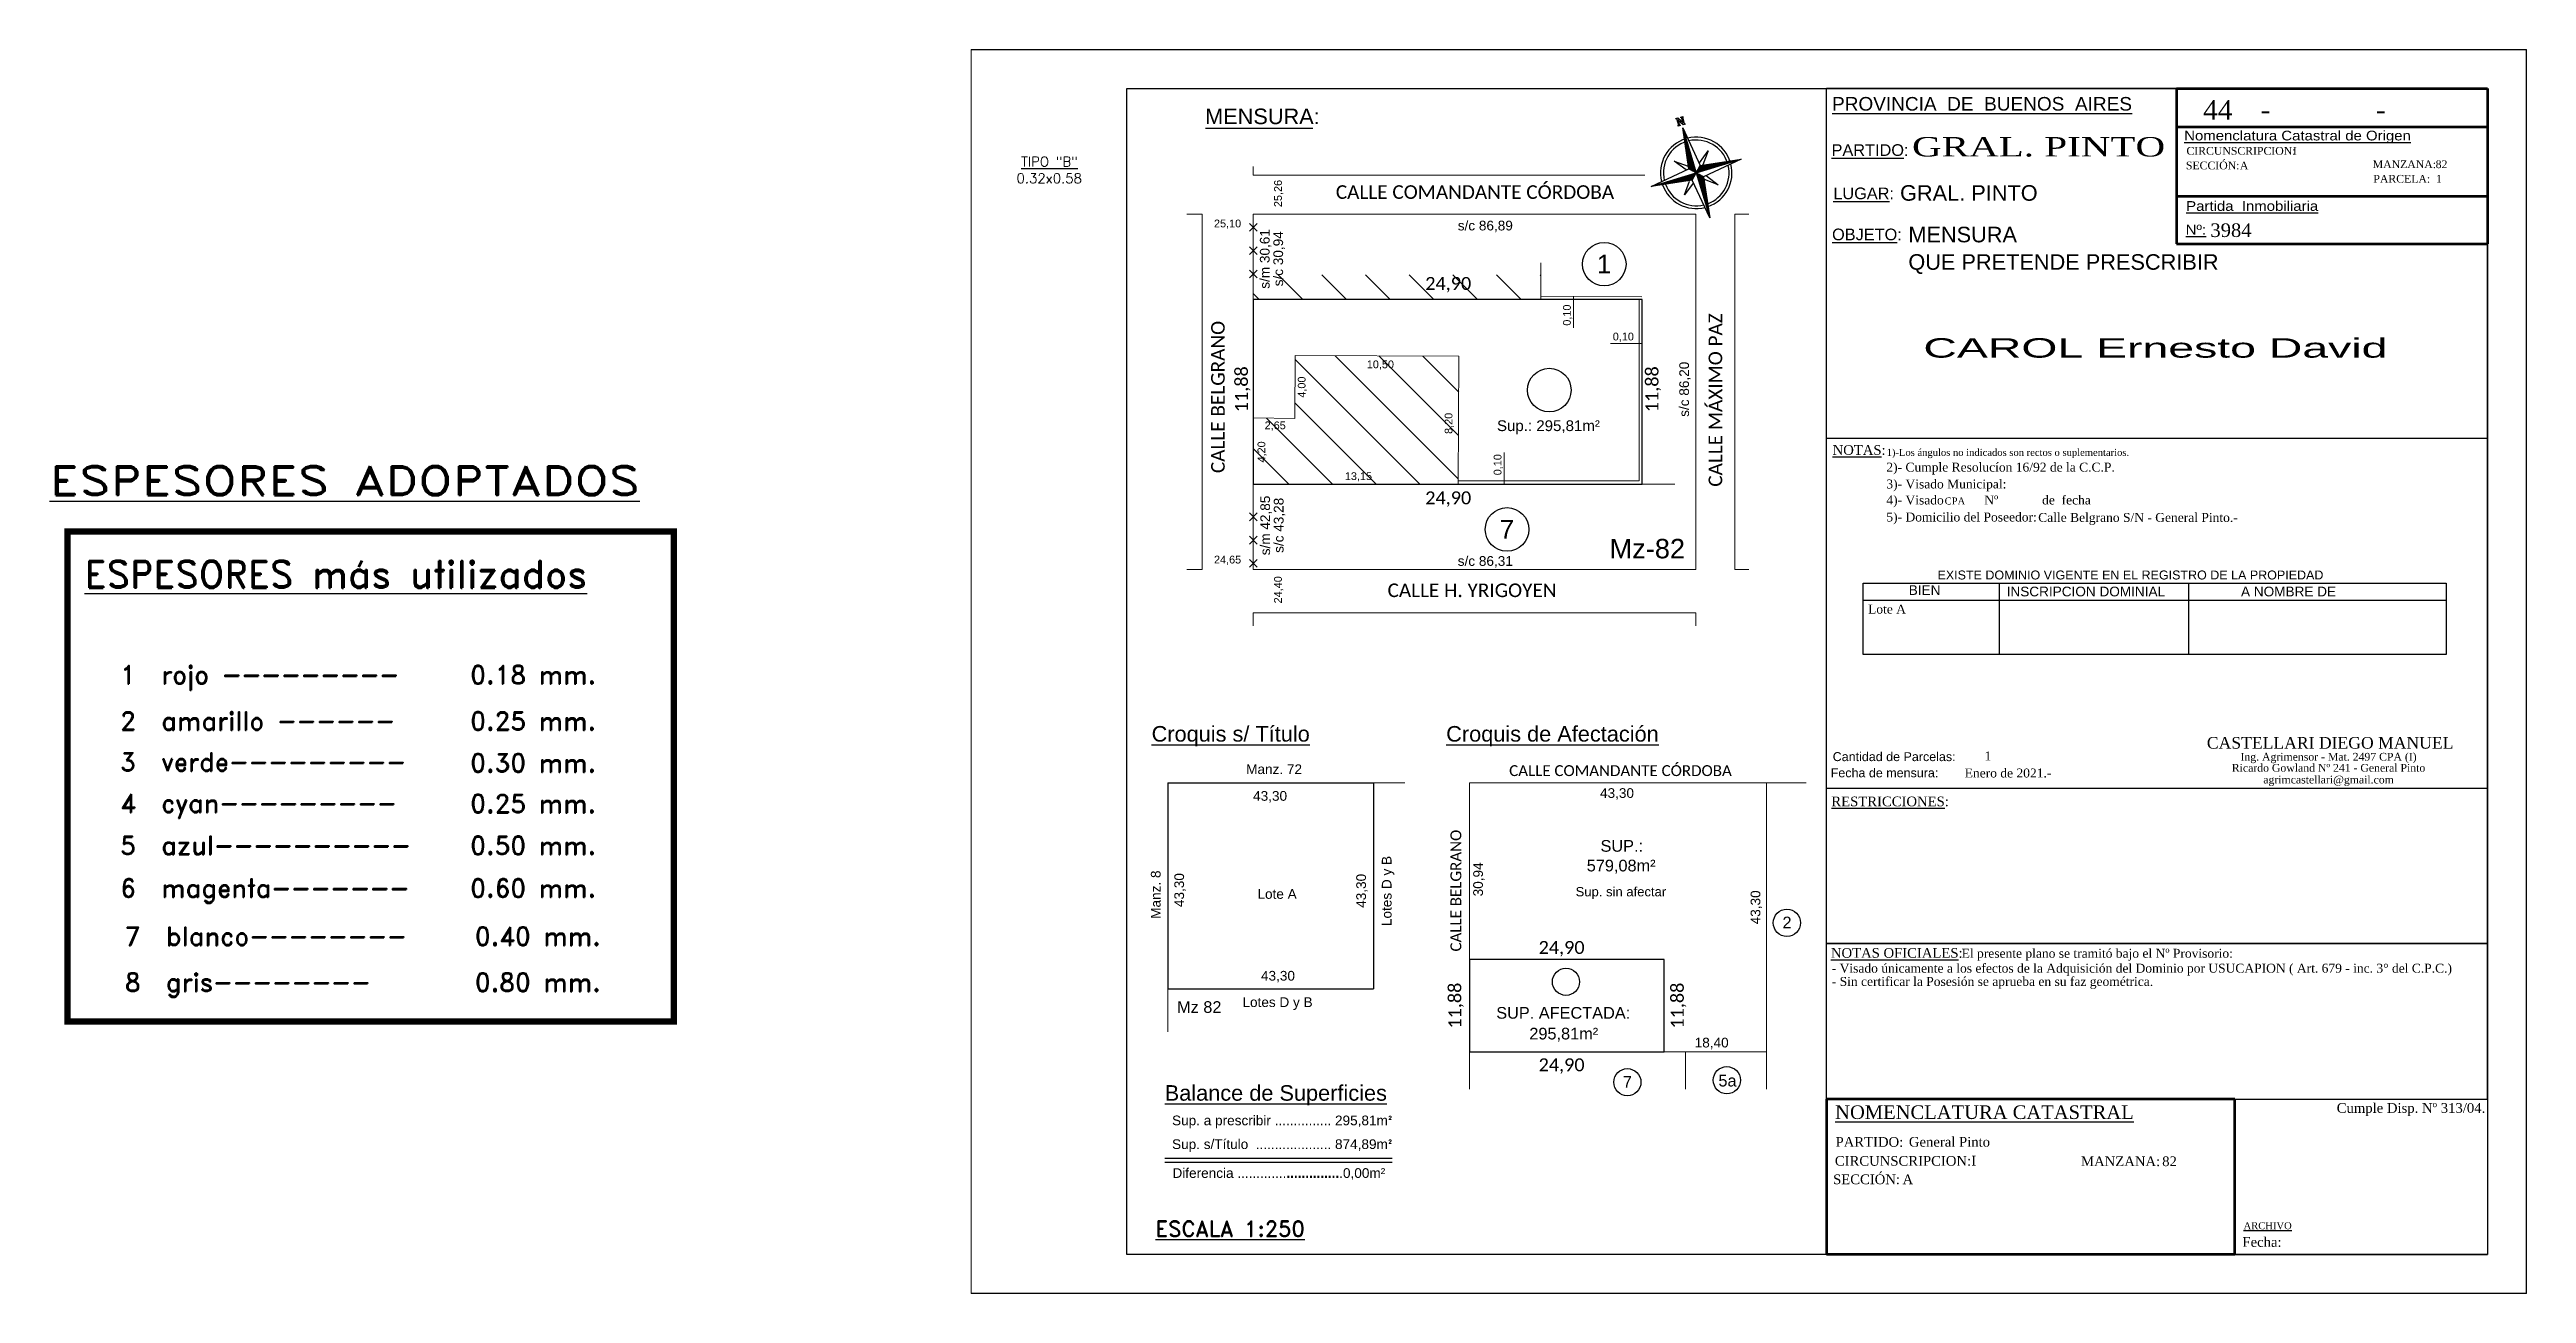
# Model space of a CAD drawing. Header units: metres. Extents: x 346.1 to 409.8, y 319.5 to 351.5.
import ezdxf
from ezdxf.enums import TextEntityAlignment as Align

# ---------------------------------------------------------------- set-up
doc = ezdxf.new("R2010")
doc.units = ezdxf.units.M
doc.layers.get('0').update_dxf_attribs({"linetype": 'CONTINUOUS'})
for name, color, linetype in [('-TEXTO-74', 4, 'CONTINUOUS'), ('3', 3, 'CONTINUOUS'), ('AMEDPARCTRI2', 3, 'CONTINUOUS'), ('CARATULA', 7, 'CONTINUOUS'), ('Cotas', 2, 'CONTINUOUS'), ('LM', 3, 'CONTINUOUS'), ('OTROS', 3, 'CONTINUOUS')]:
    doc.layers.add(name, color=color, linetype=linetype)
for name, color, linetype, lineweight in [('Amarillo', 2, 'CONTINUOUS', 25), ('Gris', 8, 'CONTINUOUS', 80), ('Rojo', 1, 'CONTINUOUS', 18), ('Verde', 3, 'CONTINUOUS', 30)]:
    doc.layers.add(name, color=color, linetype=linetype, lineweight=lineweight)
doc.styles.add('ARIAL', font='arial.ttf')
doc.styles.add('Legend', font='calibri.ttf')
doc.styles.add('ROMAND', font='romand.shx', dxfattribs={"height": 4})
doc.styles.get("Standard").update_dxf_attribs({"font": 'ARIALUNI.TTF'})
doc.styles.add('Time New Roman', font='times.ttf')
doc.styles.add('Times New Roman', font='times.ttf')

# ---------------------------------------------------------------- blocks, each defined once
blk = doc.blocks.new('A$C155B0678')
at = {"layer": 'OTROS', "color": 7, "linetype": 'Continuous', "style": 'ROMAND'}
for s, p in [('7  blanco--------', (-0.00096, 0.01915)), ('0.40 mm.', (0.12763, 0.01915))]:
    blk.add_text(s, height=0.00675, dxfattribs=at).set_placement(p)
at = {"layer": 'OTROS', "color": 8, "linetype": 'Continuous', "style": 'ROMAND'}
for s, p in [('8  gris--------', (-0.00096, 0.00225)), ('0.80 mm.', (0.12763, 0.00225))]:
    blk.add_text(s, height=0.00675, dxfattribs=at).set_placement(p)
blk = doc.blocks.new('MENSUSUCAP-V3-MA')
at = {"layer": 'CARATULA', "color": 8}
for p, q in [((0, 90), (170, 90)), ((0, 0), (0, 90)), ((170, 0), (170, 90)), ((0, 0), (170, 0))]:
    blk.add_line(p, q, dxfattribs=at)
at = {"layer": 'CARATULA', "color": 2}
for s, height, style, p in [('%%UNOTAS%%U:', 2.5, 'Time New Roman', (1.54, 85.74)), ('Cantidad de Parcelas:', 2.3, 'ARIAL', (1.56, 6.95)), ('Fecha de mensura:', 2.3, 'ARIAL', (1.05, 2.79))]:
    blk.add_text(s, height=height, dxfattribs=dict(at, style=style)).set_placement(p)
at = {"layer": 'CARATULA', "color": 3, "style": 'Time New Roman'}
for s, p in [('2)- Cumple Resolucíon 16/92 de la C.C.P.', (15.36, 81.42)), ('3)- Visado Municipal:', (15.36, 77.09)), ('4)- Visado            Nº             de  fecha', (15.36, 72.97)), ('5)- Domicilio del Poseedor:', (15.36, 68.59))]:
    blk.add_text(s, height=2.3, dxfattribs=at).set_placement(p)
at = {"layer": 'CARATULA', "color": 3, "style": 'Time New Roman', "flags": 4}
for tag, p in [('NOTA1', (15.43, 85.47)), ('VISADOMUNICIPALNº', (45.93, 77.06)), ('CPA/CPI', (30.34, 72.97)), ('NºDEVISADO', (43.49, 72.97)), ('DOMICILIOPROPIETARIO', (54.41, 68.48)), ('FECHADEVISADO', (65.99, 72.97)), ('NOTA06', (15.22, 64.71)), ('NOTA07', (15.22, 60.66)), ('NOTA08', (15.22, 56.89)), ('NOTA09', (15.22, 52.93)), ('NOTA10', (15.22, 49.16)), ('NOTA11', (15.22, 45.41)), ('NOTA12', (15.22, 41.6)), ('NOTA13', (15.22, 37.73)), ('NOTA14', (15.22, 34.37)), ('NOTA15', (15.22, 30.83)), ('NOTA16', (15.22, 27.59)), ('NOTA17', (15.22, 24.04)), ('NOTA18', (15.22, 20.6)), ('CANTIDADPARCELAS', (33.66, 7.11)), ('FECHAMENSURA', (29.43, 2.74))]:
    blk.add_attdef(tag, p, '', height=2.3, dxfattribs=at)
at = {"layer": 'CARATULA', "color": 4, "style": 'Time New Roman', "flags": 4}
blk.add_attdef('NOMBREPROFESIONAL', text='', height=3, dxfattribs=at).set_placement((129.51, 10.15), align=Align.CENTER)
at = {"layer": 'CARATULA', "color": 2, "style": 'Time New Roman', "flags": 4}
for tag, p in [('TITULO-MATRICULANº', (129.09, 7.06)), ('DOMICILIOPROFESIONAL', (129.09, 4.22)), ('E-MAIL', (129.09, 1.2))]:
    blk.add_attdef(tag, text='', height=2, dxfattribs=at).set_placement(p, align=Align.CENTER)
blk = doc.blocks.new('MENS-V4-MA')
at = {"layer": 'CARATULA', "color": 8}
for p, q in [((0, 40), (170, 40)), ((0, 40), (170, 40)), ((0, 0), (0, 40)), ((170, 0), (170, 40)), ((0, 0), (170, 0)), ((170, 0), (0, 0))]:
    blk.add_line(p, q, dxfattribs=at)
at = {"layer": 'CARATULA', "color": 2, "style": 'Time New Roman'}
blk.add_text('%%uRESTRICCIONES%%U:', height=2.5, dxfattribs=at).set_placement((1.22, 35.33))
at = {"layer": 'CARATULA', "color": 3, "style": 'Time New Roman', "flags": 4}
for tag, p in [('RESTRICCION01', (1.84, 30.77)), ('RESTRICCION02', (1.84, 27.01)), ('RESTRICCION03', (1.84, 23.14)), ('RESTRICCION04', (1.84, 19.26)), ('RESTRICCION05', (1.84, 15.34)), ('RESTRICCION06', (1.84, 11.47)), ('RESTRICCION07', (1.84, 7.56)), ('RESTRICCION08', (1.84, 3.65))]:
    blk.add_attdef(tag, p, '', height=2.3, dxfattribs=at)
blk = doc.blocks.new('MENS-V6-MA')
at = {"layer": 'CARATULA', "color": 8, "lineweight": 80}
for p, q in [((105, 40), (0, 40)), ((0, 40), (0, 0)), ((105, 0), (105, 40)), ((105, 0), (0, 0))]:
    blk.add_line(p, q, dxfattribs=at)
at = {"layer": 'CARATULA', "color": 3, "style": 'Time New Roman'}
blk.add_text('%%UNOMENCLATURA CATASTRAL', height=3.5, dxfattribs=at).set_placement((2.19, 34.89))
at = {"layer": 'CARATULA', "color": 2, "linetype": 'Continuous', "lineweight": 25, "style": 'Times New Roman'}
for s, p in [('PARTIDO:', (2.29, 27.74)), ('CIRCUNSCRIPCION:', (2.12, 22.86))]:
    blk.add_text(s, height=2.5, dxfattribs=at).set_placement(p)
at = {"layer": 'CARATULA', "color": 3, "linetype": 'Continuous', "lineweight": 25, "style": 'Times New Roman'}
for tag, p in [('EXALTACION_DE_LA_CRUZ_XXXXXXX', (21.16, 27.76)), ('XXXXX', (86.53, 27.9)), ('XXX', (19.53, 18.12)), ('XXXX', (37.22, 22.92)), ('XXXXXX', (86.28, 17.66)), ('XXXXXX', (86.31, 22.76)), ('XXXXX', (20.19, 13.15)), ('XXXXXX', (17.83, 8.07))]:
    blk.add_attdef(tag, p, '', height=2.5, dxfattribs=at)
at = {"layer": 'CARATULA', "color": 2, "linetype": 'Continuous', "lineweight": 25, "style": 'Times New Roman'}
for tag, p in [('FRACCIÓN:', (65.91, 27.9)), ('PARCELA:', (65.67, 17.66)), ('CHACRA:', (1.82, 13.15))]:
    blk.add_attdef(tag, p, '', height=2.5, dxfattribs=at)
for tag, p in [('SECCIÓN:', (18.87, 18.12)), ('MANZANA:', (85.78, 22.76)), ('QUINTA:', (17.37, 8.07))]:
    blk.add_attdef(tag, text='', height=2.5, dxfattribs=at).set_placement(p, align=Align.RIGHT)
at = {"layer": 'CARATULA', "color": 3, "style": 'Time New Roman', "flags": 4}
blk.add_attdef('LOCALIDADFECHA', (3.81, 2.82), '', height=2.2, dxfattribs=at)
blk = doc.blocks.new('MENSUSUCAP-V5-MA')
at = {"color": 8}
for p, q in [((0, 0), (170, 0)), ((0, -40), (0, 0)), ((170, -40), (170, 0)), ((0, 0), (170, 0)), ((0, -40), (170, -40))]:
    blk.add_line(p, q, dxfattribs=at)
at = {"layer": 'CARATULA', "color": 2, "style": 'Time New Roman'}
blk.add_text('%%UNOTAS OFICIALES%%U:', height=2.5, dxfattribs=at).set_placement((1.1, -3.64))
at = {"layer": 'CARATULA', "color": 3, "style": 'Time New Roman'}
for s, p in [('- Visado únicamente a los efectos de la Adquisición del Dominio por USUCAPION ( Art. 679 - inc. 3%%d del C.P.C.)', (1.32, -7.47)), ('El presente plano se tramitó bajo el Nº Provisorio:', (34.73, -3.64)), ('- Sin certificar la Posesión se aprueba en su faz geométrica.', (1.32, -10.88))]:
    blk.add_text(s, height=2.3, dxfattribs=at).set_placement(p)
at = {"layer": 'CARATULA', "color": 3, "style": 'Time New Roman', "flags": 4}
for tag, p in [('NROPROVISORIO', (103.39, -3.62)), ('NOTAOFICIAL01', (1.43, -14.68)), ('NOTAOFICIAL02', (1.64, -18.43)), ('NOTAOFICIAL03', (1.64, -21.91)), ('NOTAOFICIAL04', (1.64, -25.43)), ('NOTAOFICIAL05', (1.63, -29.16)), ('NOTAOFICIAL06', (1.64, -33.02)), ('NOTAOFICIAL07', (1.64, -36.85))]:
    blk.add_attdef(tag, p, '', height=2.3, dxfattribs=at)
blk = doc.blocks.new('MENS-V7-MA')
at = {"layer": 'CARATULA', "color": 8}
for p, q in [((0, 40), (65, 40)), ((0, 40), (0, 0)), ((65, 40), (65, 0)), ((0, 0), (65, 0))]:
    blk.add_line(p, q, dxfattribs=at)
at = {"layer": 'CARATULA', "color": 3, "style": 'Time New Roman'}
blk.add_text('%%uARCHIVO', height=1.8, dxfattribs=at).set_placement((2.24, 6.53))
at = {"layer": 'CARATULA', "color": 2, "style": 'Time New Roman'}
blk.add_text('Fecha:', height=2.5, dxfattribs=at).set_placement((1.95, 2))
at = {"layer": 'CARATULA', "color": 3, "insert": (26.2, 38.97), "char_height": 2.5, "width": 38.7986, "attachment_point": 1}
blk.add_mtext('\\fRomantic|b0|i0|c2|p2;\\C2;Cumple Disp. Nº 313/04.', dxfattribs=at)
at = {"layer": 'CARATULA', "color": 3, "style": 'Time New Roman', "flags": 4}
blk.add_attdef('FILEFECHA', (11.72, 1.86), '', height=2.5, dxfattribs=at)
blk = doc.blocks.new('MENSUSUCAP-V1-MA')
at = {"layer": 'CARATULA', "color": 8}
for p, q in [((0, 90), (90, 90)), ((0, 0), (0, 90)), ((90, 50), (90, 90)), ((90, 50), (170, 50)), ((170, 0), (170, 50)), ((0, 0), (170, 0))]:
    blk.add_line(p, q, dxfattribs=at)
at = {"layer": 'CARATULA', "color": 2, "style": 'ARIAL'}
for s, height, p in [('%%uPROVINCIA  DE  BUENOS  AIRES', 3.5, (1.39, 84.29)), ('%%uPARTIDO%%U:', 3, (1.27, 72.64)), ('%%uLUGAR%%U:', 3, (1.72, 61.5)), ('%%uOBJETO%%U:', 3, (1.4, 50.94))]:
    blk.add_text(s, height=height, dxfattribs=at).set_placement(p)
at = {"layer": 'CARATULA', "color": 3, "style": 'ARIAL'}
for s, p in [('MENSURA', (21.02, 50.41)), ('QUE PRETENDE PRESCRIBIR', (21.02, 43.35))]:
    blk.add_text(s, height=4, dxfattribs=at).set_placement(p)
at = {"layer": 'CARATULA', "color": 3, "style": 'Time New Roman', "width": 10.046241, "flags": 4}
blk.add_attdef('PARTIDO', text='', height=5, dxfattribs=at).set_placement((21.95, 72.49), (87.07, 72.49), align=Align.FIT)
at = {"layer": 'CARATULA', "color": 3, "style": 'ARIAL', "flags": 4}
blk.add_attdef('LUGAR', (18.87, 61.1), '', height=4, dxfattribs=at)
at = {"layer": 'CARATULA', "color": 6, "style": 'ARIAL', "flags": 4}
for tag, width, p, p2 in [('POSEEDOR-RENGLÓN1', 21.174205, (5, 30.76), (162.36, 30.76)), ('POSEEDOR-RENGLÓN2', 21.246116, (5, 20.74), (164.12, 20.74)), ('POSEEDOR-RENGLÓN3', 21.422134, (5, 8.44), (164.57, 8.44))]:
    blk.add_attdef(tag, text='', height=5, dxfattribs=dict(at, width=width)).set_placement(p, p2, align=Align.FIT)
blk = doc.blocks.new('CUADRO')
at = {"layer": 'CARATULA', "color": 8}
for p, q in [((0, 18.34), (150, 18.34)), ((0, 0), (0, 18.34)), ((0, 14), (150, 14)), ((35, 18.34), (35, 0)), ((83.69, 18.34), (83.69, 0)), ((150, 18.34), (150, 0)), ((150, 0), (0, 0))]:
    blk.add_line(p, q, dxfattribs=at)
at = {"layer": 'CARATULA', "color": 2, "style": 'ARIAL'}
for s, height, p in [('EXISTE DOMINIO VIGENTE EN EL REGISTRO DE LA PROPIEDAD', 2.3, (19.16, 19.33)), ('BIEN', 2.5, (11.76, 15.35)), ('INSCRIPCION DOMINIAL', 2.5, (36.95, 14.98)), ('A NOMBRE DE', 2.5, (97.22, 14.98))]:
    blk.add_text(s, height=height, dxfattribs=at).set_placement(p)
at = {"layer": 'CARATULA', "color": 3, "style": 'Time New Roman', "flags": 4}
for tag, p in [('BIENRENGLON01', (1.3, 10.55)), ('INSCRIPCIONDOMINIAL01', (37.14, 10.94)), ('ANOMBREDE01', (84.29, 10.98)), ('BIENRENGLON02', (1.38, 7.44)), ('BIENRENGLON03', (1.38, 4.37)), ('INSCRIPCIONDOMINIAL02', (37.14, 7.64)), ('INSCRIPCIONDOMINIAL03', (37.14, 4.45)), ('ANOMBREDE02', (84.29, 7.59)), ('ANOMBREDE03', (84.29, 4.28)), ('BIENRENGLON04', (1.38, 1.31)), ('INSCRIPCIONDOMINIAL04', (37.14, 1.26)), ('ANOMBREDE04', (84.29, 1.18))]:
    blk.add_attdef(tag, p, '', height=2.3, dxfattribs=at)
blk = doc.blocks.new('MENS-V2-MA')
at = {"layer": 'CARATULA', "color": 8, "lineweight": 80}
for p, q in [((0, 40), (80, 40)), ((0, 40), (0, 0)), ((80, 40), (80, 0)), ((80, 30), (0, 30)), ((0, 12.26), (80, 12.26)), ((0, 0), (80, 0))]:
    blk.add_line(p, q, dxfattribs=at)
at = {"layer": 'CARATULA', "color": 3, "style": 'Time New Roman'}
for p in [(21.63, 32.04), (51.25, 32.04)]:
    blk.add_text('-', height=5, dxfattribs=at).set_placement(p)
at = {"layer": 'CARATULA', "color": 2, "style": 'ARIAL', "width": 1.1}
for s, p in [('%%uNomenclatura Catastral de Origen', (1.97, 26.62)), ('%%uPartida  Inmobiliaria', (2.48, 8.5)), ('%%UNº:', (2.35, 2.41))]:
    blk.add_text(s, height=2.5, dxfattribs=at).set_placement(p)
at = {"layer": 'CARATULA', "color": 2, "lineweight": 25, "style": 'Times New Roman'}
blk.add_text('CIRCUNSCRIPCION:', height=2, dxfattribs=at).set_placement((2.55, 22.94))
at = {"layer": 'CARATULA', "color": 3, "style": 'Time New Roman'}
for tag, p in [('XXX', (10.62, 31.97)), ('XXXX', (37.84, 31.97)), ('XXXX', (66.48, 31.97))]:
    blk.add_attdef(tag, text='', height=5, dxfattribs=at).set_placement(p, align=Align.CENTER)
at = {"layer": 'CARATULA', "color": 2, "linetype": 'Continuous', "lineweight": 25, "style": 'Times New Roman'}
for tag, p in [('FRACCIÓN:', (50.63, 23.08)), ('SECCIÓN:', (2.41, 19.18)), ('MANZANA:', (50.45, 19.49)), ('CHACRA:', (2.41, 15.57)), ('PARCELA:', (50.63, 15.75))]:
    blk.add_attdef(tag, p, '', height=2, dxfattribs=at)
at = {"layer": 'CARATULA', "color": 3, "linetype": 'Continuous', "lineweight": 25, "style": 'Times New Roman'}
for tag, p, height in [('XXXXX', (16.28, 19.18), 2), ('XXXX', (29.92, 22.95), 2), ('XXXXX', (66.65, 19.49), 2), ('XXXXX', (66.74, 23.08), 2), ('XXXXX', (16.15, 15.57), 2), ('XXXXXX', (66.72, 15.75), 2), ('1234567890123456789012345', (8.71, 1.78), 3.5)]:
    blk.add_attdef(tag, p, '', height=height, dxfattribs=at)
blk = doc.blocks.new('*X22')
at = {"color": 0, "linetype": 'ByBlock'}
for p, q in [((-217.53, 160.5), (-217.53, 160.5)), ((-217.52, 160.498), (-217.52, 160.5)), ((-217.51, 160.497), (-217.51, 160.5)), ((-217.5, 160.496), (-217.5, 160.5)), ((-217.49, 160.494), (-217.49, 160.5)), ((-217.48, 160.493), (-217.48, 160.5)), ((-217.47, 160.491), (-217.47, 160.5)), ((-217.46, 160.49), (-217.46, 160.5)), ((-217.45, 160.488), (-217.45, 160.5)), ((-217.44, 160.487), (-217.44, 160.5)), ((-217.43, 160.486), (-217.43, 160.5)), ((-217.42, 160.484), (-217.42, 160.5)), ((-217.41, 160.483), (-217.41, 160.5)), ((-217.4, 160.481), (-217.4, 160.5)), ((-217.39, 160.48), (-217.39, 160.5)), ((-217.38, 160.478), (-217.38, 160.5)), ((-217.37, 160.477), (-217.37, 160.5)), ((-217.36, 160.476), (-217.36, 160.5)), ((-217.35, 160.474), (-217.35, 160.5)), ((-217.34, 160.473), (-217.34, 160.5)), ((-217.33, 160.471), (-217.33, 160.5)), ((-217.32, 160.47), (-217.32, 160.5)), ((-217.31, 160.468), (-217.31, 160.5)), ((-217.3, 160.467), (-217.3, 160.5)), ((-217.29, 160.466), (-217.29, 160.5)), ((-217.28, 160.464), (-217.28, 160.5)), ((-217.27, 160.463), (-217.27, 160.5)), ((-217.26, 160.461), (-217.26, 160.5)), ((-217.25, 160.46), (-217.25, 160.5)), ((-217.24, 160.458), (-217.24, 160.5)), ((-217.23, 160.457), (-217.23, 160.5)), ((-217.22, 160.456), (-217.22, 160.5)), ((-217.21, 160.454), (-217.21, 160.5)), ((-217.2, 160.453), (-217.2, 160.5)), ((-217.19, 160.451), (-217.19, 160.5)), ((-217.18, 160.45), (-217.18, 160.5)), ((-217.17, 160.448), (-217.17, 160.5)), ((-217.16, 160.447), (-217.16, 160.5)), ((-217.15, 160.446), (-217.15, 160.5)), ((-217.14, 160.444), (-217.14, 160.5)), ((-217.13, 160.443), (-217.13, 160.5)), ((-217.12, 160.441), (-217.12, 160.5)), ((-217.11, 160.44), (-217.11, 160.5)), ((-217.1, 160.438), (-217.1, 160.5)), ((-217.09, 160.441), (-217.09, 160.5)), ((-217.08, 160.451), (-217.08, 160.5)), ((-217.07, 160.461), (-217.07, 160.5)), ((-217.06, 160.471), (-217.06, 160.5)), ((-217.05, 160.481), (-217.05, 160.5)), ((-217.04, 160.491), (-217.04, 160.5))]:
    blk.add_line(p, q, dxfattribs=at)
blk = doc.blocks.new('N')
at = {"layer": 'AMEDPARCTRI2'}
for p, q in [((217.7, 65.79), (219.42, 69.89)), ((219.42, 69.89), (218.15, 65.02)), ((219.42, 69.89), (218.92, 65.47)), ((217.4, 65.87), (216.8, 67.32)), ((216.8, 67.32), (217.78, 66.09)), ((219, 65.77), (220.46, 66.37)), ((220.46, 66.37), (219.22, 65.39)), ((213.28, 66.29), (217.7, 65.79)), ((217.38, 64.57), (213.28, 66.29)), ((213.28, 66.29), (218.15, 65.02)), ((215.85, 63.67), (217.08, 64.65)), ((217.3, 64.26), (215.85, 63.67)), ((218.15, 65.02), (216.88, 60.15)), ((216.88, 60.15), (217.38, 64.57)), ((218.6, 64.25), (216.88, 60.15)), ((217.38, 64.57), (218.15, 65.02)), ((218.15, 65.02), (217.7, 65.79)), ((218.15, 65.02), (218.92, 65.47)), ((218.15, 65.02), (223.02, 63.75)), ((218.6, 64.25), (218.15, 65.02)), ((219.5, 62.71), (218.52, 63.95)), ((223.02, 63.75), (218.6, 64.25)), ((218.91, 64.17), (219.5, 62.71)), ((218.92, 65.47), (223.02, 63.75))]:
    blk.add_line(p, q, dxfattribs=at)
blk.add_lwpolyline([(219.28, 70.33), (219.35, 70.31), (219.33, 70.24), (219.1, 70.3), (219.12, 70.37), (219.2, 70.35), (219.38, 71.04), (219.3, 71.06), (219.32, 71.14), (219.55, 71.08), (219.77, 70.37), (219.91, 70.9), (219.83, 70.92), (219.85, 71), (220.08, 70.94), (220.06, 70.86), (219.99, 70.88), (219.81, 70.2), (219.88, 70.18), (219.86, 70.1), (219.64, 70.16), (219.41, 70.87), (219.28, 70.33)], dxfattribs=at)
for radius, start, end in [(3.83, 75.3614, 162.7723), (3.52, 75.3614, 161.815), (3.52, 345.3614, 71.815), (3.83, 345.3614, 72.7723), (3.83, 167.9505, 252.7723), (3.52, 168.9078, 251.815), (3.83, 257.9505, 342.7723), (3.52, 258.9078, 341.815)]:
    blk.add_arc((218.15, 65.02), radius, start, end, dxfattribs=at)
at = {"layer": 'AMEDPARCTRI2', "linetype": 'ByBlock'}
for p, xscale, yscale, zscale, rotation in [((-1897.89, -1641.04), 10.06975547832111, 10.06975547832111, 10.06975547832111, 255.3613763284283), ((1924.21, -2051.03), 10.06975547831874, 10.06975547831874, 10.06975547831874, 345.3613763284587), ((2334.2, 1771.08), 10.06975547832111, 10.06975547832111, 10.06975547832111, 75.36137632842826), ((-1487.91, 2181.06), 10.06975547831875, 10.06975547831875, 10.06975547831875, 165.3613763284587)]:
    blk.add_blockref('*X22', p, dxfattribs=dict(at, xscale=xscale, yscale=yscale, zscale=zscale, rotation=rotation))

msp = doc.modelspace()

# ---------------------------------------------------------------- hatches: boundary and pattern name
at = {"layer": 'Rojo'}
h = msp.add_hatch(dxfattribs=at)
h.set_pattern_fill('LINE', color=256, scale=0.25, angle=-45, style=0)
h.set_pattern_definition([(315, (0, 1.6186), (0.561266, 0.561266), [])])
h.paths.add_polyline_path([(384.453, 345.714), (377.053, 345.714), (377.053, 345.079), (384.453, 345.079)])
h.paths.add_polyline_path([(377.599, 345.28), (377.599, 346.966), (377.144, 346.966), (377.144, 345.28)], flags=9)
h.paths.add_polyline_path([(377.946, 345.342), (377.946, 346.911), (377.49, 346.911), (377.49, 345.342)], flags=9)
h = msp.add_hatch(dxfattribs=at)
h.set_pattern_fill('LINE', color=256, scale=0.25, angle=-45, style=0)
h.set_pattern_definition([(315, (43.5407, 724.1502), (0.561266, 0.561266), [])])
h.paths.add_polyline_path([(382.322, 340.329), (382.344, 343.618), (378.132, 343.638), (378.121, 342.018), (377.053, 342.035), (377.053, 340.329)])
h.paths.add_polyline_path([(377.296, 341.632), (377.94, 341.632), (377.94, 342.044), (377.296, 342.044)], flags=24)
h.paths.add_polyline_path([(379.349, 340.327), (380.149, 340.327), (380.149, 340.739), (379.349, 340.739)], flags=9)
h.paths.add_polyline_path([(377.471, 340.841), (377.471, 341.485), (377.059, 341.485), (377.059, 340.841)], flags=24)
h.paths.add_polyline_path([(378.507, 342.508), (378.507, 343.152), (378.095, 343.152), (378.095, 342.508)], flags=24)
h.paths.add_polyline_path([(379.915, 343.202), (380.714, 343.202), (380.714, 343.614), (379.915, 343.614)], flags=24)
h.paths.add_polyline_path([(382.285, 341.572), (382.285, 342.216), (381.872, 342.216), (381.872, 341.572)], flags=24)

# ---------------------------------------------------------------- linework, layer by layer
at = {"layer": '3'}
msp.add_line((375.825, 349.483), (378.584, 349.483), dxfattribs=at)
at = {"layer": 'Amarillo'}
for p, q in [((374.782, 322.988), (380.629, 322.988)), ((374.782, 322.89), (380.628, 322.89))]:
    msp.add_line(p, q, dxfattribs=at)
for centre, radius in [((386.081, 345.988), 0.56), ((384.668, 342.749), 0.56), ((383.581, 339.164), 0.56), ((390.78, 329.043), 0.35), ((385.097, 327.528), 0.35), ((386.675, 324.944), 0.35), ((389.236, 324.995), 0.35)]:
    msp.add_circle(centre, radius, dxfattribs=at)
at = {"layer": 'AMEDPARCTRI2'}
for p, q in [((374.856, 332.644), (380.15, 332.644)), ((374.856, 332.644), (374.856, 327.35)), ((380.15, 332.644), (380.15, 327.35)), ((374.856, 327.35), (380.15, 327.35))]:
    msp.add_line(p, q, dxfattribs=at)
at = {"layer": 'CARATULA', "color": 1, "linetype": 'Continuous'}
for p, q in [((369.801, 351.509), (409.801, 351.509)), ((369.801, 351.509), (409.801, 351.509)), ((409.801, 319.509), (409.801, 351.509)), ((409.801, 319.509), (369.801, 319.509))]:
    msp.add_line(p, q, dxfattribs=at)
at = {"layer": 'CARATULA', "color": 8}
for p, q in [((408.801, 350.509), (391.801, 350.509)), ((391.801, 350.509), (400.801, 350.509)), ((408.801, 332.509), (408.801, 341.509)), ((391.801, 320.509), (408.801, 320.509))]:
    msp.add_line(p, q, dxfattribs=at)
at = {"layer": 'LM', "color": 1, "lineweight": 0}
for p, q in [((376.953, 346.837), (377.153, 347.037)), ((376.953, 347.037), (377.153, 346.837)), ((376.953, 346.237), (377.153, 346.437)), ((376.953, 346.437), (377.153, 346.237)), ((376.953, 345.637), (377.153, 345.837)), ((376.953, 345.837), (377.153, 345.637)), ((376.953, 339.389), (377.153, 339.589)), ((376.953, 339.589), (377.153, 339.389)), ((376.953, 338.789), (377.153, 338.989)), ((376.953, 338.989), (377.153, 338.789)), ((376.953, 338.189), (377.153, 338.389)), ((376.953, 338.389), (377.153, 338.189))]:
    msp.add_line(p, q, dxfattribs=at)
at = {"layer": 'OTROS', "color": 8, "linetype": 'Continuous'}
for p, q in [((373.801, 320.509), (373.801, 350.509)), ((373.801, 350.509), (408.801, 350.509)), ((408.801, 350.509), (408.801, 320.509)), ((408.801, 320.509), (373.801, 320.509))]:
    msp.add_line(p, q, dxfattribs=at)
at = {"layer": 'OTROS', "color": 2, "linetype": 'Continuous', "const_width": 0.158}
msp.add_lwpolyline([(346.554, 339.112), (362.15, 339.112), (362.15, 326.506), (346.554, 326.506)], close=True, dxfattribs=at)
at = {"layer": 'Rojo'}
for p, q in [((369.801, 351.509), (369.801, 319.509)), ((377.053, 348.498), (377.053, 348.276)), ((377.053, 348.276), (387.122, 348.276)), ((375.346, 347.276), (375.736, 347.276)), ((375.736, 347.276), (375.736, 338.131)), ((377.053, 347.276), (388.44, 347.276)), ((377.053, 347.276), (377.053, 345.079)), ((388.44, 347.276), (388.44, 338.131)), ((389.44, 347.276), (389.803, 347.276)), ((389.44, 347.276), (389.44, 338.131)), ((384.453, 345.079), (384.453, 346.019)), ((385.293, 345.158), (385.293, 344.348)), ((386.976, 340.411), (386.976, 345.079)), ((387.053, 343.947), (386.243, 343.947)), ((383.509, 341.139), (383.509, 340.329)), ((377.053, 340.329), (377.053, 338.131)), ((382.322, 340.411), (386.976, 340.411)), ((387.053, 340.329), (387.897, 340.329)), ((375.346, 338.131), (375.736, 338.131)), ((377.053, 338.131), (388.44, 338.131)), ((389.44, 338.131), (389.803, 338.131)), ((377.053, 337.022), (377.053, 336.686)), ((377.053, 337.022), (388.44, 337.022)), ((388.44, 337.022), (388.44, 336.686)), ((380.15, 332.644), (380.954, 332.644)), ((382.618, 328.103), (382.618, 332.644)), ((391.278, 332.644), (382.618, 332.644)), ((390.25, 325.728), (390.25, 332.644)), ((374.856, 326.241), (374.856, 327.35)), ((382.618, 325.728), (382.618, 324.767)), ((390.25, 325.728), (387.618, 325.728)), ((388.174, 325.728), (388.174, 324.767)), ((390.25, 325.728), (390.25, 324.767))]:
    msp.add_line(p, q, dxfattribs=at)
at = {"layer": 'Rojo', "lineweight": 0}
for p, q in [((384.453, 345.162), (387.048, 345.15)), ((378.132, 343.638), (378.121, 342.018)), ((378.132, 343.638), (382.344, 343.618)), ((382.344, 343.618), (382.322, 340.329)), ((377.053, 342.035), (378.121, 342.018))]:
    msp.add_line(p, q, dxfattribs=at)
at = {"layer": 'Verde'}
for p, q in [((377.053, 345.079), (377.053, 340.329)), ((387.053, 345.079), (377.053, 345.079)), ((387.053, 340.329), (387.053, 345.079)), ((377.053, 340.329), (387.053, 340.329)), ((382.618, 328.103), (382.618, 325.728)), ((387.618, 328.103), (382.618, 328.103)), ((387.618, 325.728), (387.618, 328.103)), ((382.618, 325.728), (387.618, 325.728))]:
    msp.add_line(p, q, dxfattribs=at)

# ---------------------------------------------------------------- block references
at = {"layer": '-TEXTO-74', "xscale": 0.2399999999999667, "yscale": 0.2399999999999667, "zscale": 0.2399999999999667, "rotation": 31.44038516785221}
msp.add_blockref('N', (351.918, 307.713), dxfattribs=at)
ref = msp.add_blockref('MENSUSUCAP-V1-MA', (391.801, 341.509), dxfattribs=dict(xscale=0.09999999999999964, yscale=0.09999999999999964, zscale=0.09999999999999964))
ref.add_attrib('PARTIDO', 'GRAL. PINTO', dxfattribs={"layer": 'CARATULA', "color": 3, "height": 0.5, "style": 'Time New Roman', "width": 1.430291, "flags": 4}).set_placement((393.997, 348.758), (400.508, 348.758), align=Align.FIT)
ref.add_attrib('LUGAR', 'GRAL. PINTO', (393.689, 347.62), dxfattribs={"layer": 'CARATULA', "color": 3, "height": 0.4, "style": 'ARIAL', "flags": 4})
ref.add_attrib('POSEEDOR-RENGLÓN2', '      CAROL Ernesto David      ', dxfattribs={"layer": 'CARATULA', "color": 6, "height": 0.5, "style": 'ARIAL', "width": 1.708027, "flags": 4}).set_placement((392.301, 343.583), (408.214, 343.583), align=Align.FIT)
ref = msp.add_blockref('MENS-V2-MA', (400.801, 346.509), dxfattribs=dict(xscale=0.09999999999999964, yscale=0.09999999999999964, zscale=0.09999999999999964))
ref.add_attrib('SECCIÓN:', 'SECCIÓN:', (401.042, 348.427), dxfattribs={"layer": 'CARATULA', "color": 2, "linetype": 'Continuous', "lineweight": 25, "height": 0.2, "style": 'Times New Roman'})
ref.add_attrib('MANZANA:', 'MANZANA:', (405.847, 348.458), dxfattribs={"layer": 'CARATULA', "color": 2, "linetype": 'Continuous', "lineweight": 25, "height": 0.2, "style": 'Times New Roman'})
ref.add_attrib('PARCELA:', 'PARCELA:', (405.864, 348.084), dxfattribs={"layer": 'CARATULA', "color": 2, "linetype": 'Continuous', "lineweight": 25, "height": 0.2, "style": 'Times New Roman'})
ref.add_attrib('XXX', '44', dxfattribs={"layer": 'CARATULA', "color": 3, "height": 0.5, "style": 'Time New Roman'}).set_placement((401.863, 349.706), align=Align.CENTER)
ref.add_attrib('XXXX', 'I', (403.793, 348.804), dxfattribs={"layer": 'CARATULA', "color": 3, "linetype": 'Continuous', "lineweight": 25, "height": 0.2, "style": 'Times New Roman'})
ref.add_attrib('XXXXX', 'A', (402.429, 348.427), dxfattribs={"layer": 'CARATULA', "color": 3, "linetype": 'Continuous', "lineweight": 25, "height": 0.2, "style": 'Times New Roman'})
ref.add_attrib('XXXXX', '82', (407.466, 348.458), dxfattribs={"layer": 'CARATULA', "color": 3, "linetype": 'Continuous', "lineweight": 25, "height": 0.2, "style": 'Times New Roman'})
ref.add_attrib('XXXXXX', '1', (407.473, 348.084), dxfattribs={"layer": 'CARATULA', "color": 3, "linetype": 'Continuous', "lineweight": 25, "height": 0.2, "style": 'Times New Roman'})
ref.add_attrib('1234567890123456789012345', '3984', (401.672, 346.687), dxfattribs={"layer": 'CARATULA', "color": 3, "linetype": 'Continuous', "lineweight": 25, "height": 0.35, "style": 'Times New Roman'})
ref = msp.add_blockref('MENSUSUCAP-V3-MA', (391.801, 332.509), dxfattribs=dict(xscale=0.09999999999999964, yscale=0.09999999999999964, zscale=0.09999999999999964))
ref.add_attrib('NOTA1', '1)-Los ángulos no indicados son rectos o suplementarios.', (393.344, 341.056), dxfattribs={"layer": 'CARATULA', "color": 3, "height": 0.18, "style": 'Time New Roman', "flags": 4})
ref.add_attrib('CPA/CPI', 'CPA', (394.836, 339.806), dxfattribs={"layer": 'CARATULA', "color": 3, "height": 0.18, "style": 'Time New Roman', "flags": 4})
ref.add_attrib('DOMICILIOPROPIETARIO', 'Calle Belgrano S/N - General Pinto.-', (397.243, 339.357), dxfattribs={"layer": 'CARATULA', "color": 3, "height": 0.23, "style": 'Time New Roman', "flags": 4})
ref.add_attrib('CANTIDADPARCELAS', '        1', (395.167, 333.221), dxfattribs={"layer": 'CARATULA', "color": 3, "height": 0.23, "style": 'Time New Roman', "flags": 4})
ref.add_attrib('FECHAMENSURA', '       Enero de 2021.-', (394.744, 332.783), dxfattribs={"layer": 'CARATULA', "color": 3, "height": 0.23, "style": 'Time New Roman', "flags": 4})
ref.add_attrib('NOMBREPROFESIONAL', 'CASTELLARI DIEGO MANUEL', dxfattribs={"layer": 'CARATULA', "color": 4, "height": 0.3, "style": 'Time New Roman', "flags": 4}).set_placement((404.752, 333.524), align=Align.CENTER)
ref.add_attrib('TITULO-MATRICULANº', 'Ing. Agrimensor - Mat. 2497 CPA (I)', dxfattribs={"layer": 'CARATULA', "color": 2, "height": 0.2, "style": 'Time New Roman', "flags": 4}).set_placement((404.711, 333.216), align=Align.CENTER)
ref.add_attrib('DOMICILIOPROFESIONAL', 'Ricardo Gowland Nº 241 - General Pinto', dxfattribs={"layer": 'CARATULA', "color": 2, "height": 0.2, "style": 'Time New Roman', "flags": 4}).set_placement((404.711, 332.931), align=Align.CENTER)
ref.add_attrib('E-MAIL', 'agrimcastellari@gmail.com', dxfattribs={"layer": 'CARATULA', "color": 2, "height": 0.2, "style": 'Time New Roman', "flags": 4}).set_placement((404.711, 332.629), align=Align.CENTER)
ref = msp.add_blockref('CUADRO', (392.737, 335.944), dxfattribs=dict(xscale=0.09999999999999964, yscale=0.09999999999999964, zscale=0.09999999999999964))
ref.add_attrib('BIENRENGLON01', 'Lote A', (392.867, 336.999), dxfattribs={"layer": 'CARATULA', "color": 3, "height": 0.23, "style": 'Time New Roman', "flags": 4})
at = {"xscale": 0.09999999999999964, "yscale": 0.09999999999999964, "zscale": 0.09999999999999964}
for name, p in [('MENS-V4-MA', (391.801, 328.509)), ('MENS-V7-MA', (402.301, 320.509))]:
    msp.add_blockref(name, p, dxfattribs=at)
at = {"color": 8, "xscale": 0.09999999999999964, "yscale": 0.09999999999999964, "zscale": 0.09999999999999964}
msp.add_blockref('MENSUSUCAP-V5-MA', (391.801, 328.509), dxfattribs=at)
ref = msp.add_blockref('MENS-V6-MA', (391.801, 320.509), dxfattribs=dict(xscale=0.09999999999999964, yscale=0.09999999999999964, zscale=0.09999999999999964))
ref.add_attrib('SECCIÓN:', 'SECCIÓN:', dxfattribs={"layer": 'CARATULA', "color": 2, "linetype": 'Continuous', "lineweight": 25, "height": 0.25, "style": 'Times New Roman'}).set_placement((393.688, 322.321), align=Align.RIGHT)
ref.add_attrib('MANZANA:', 'MANZANA:', dxfattribs={"layer": 'CARATULA', "color": 2, "linetype": 'Continuous', "lineweight": 25, "height": 0.25, "style": 'Times New Roman'}).set_placement((400.379, 322.785), align=Align.RIGHT)
ref.add_attrib('EXALTACION_DE_LA_CRUZ_XXXXXXX', 'General Pinto', (393.917, 323.285), dxfattribs={"layer": 'CARATULA', "color": 3, "linetype": 'Continuous', "lineweight": 25, "height": 0.25, "style": 'Times New Roman'})
ref.add_attrib('XXXX', 'I', (395.523, 322.801), dxfattribs={"layer": 'CARATULA', "color": 3, "linetype": 'Continuous', "lineweight": 25, "height": 0.25, "style": 'Times New Roman'})
ref.add_attrib('XXX', 'A', (393.754, 322.321), dxfattribs={"layer": 'CARATULA', "color": 3, "linetype": 'Continuous', "lineweight": 25, "height": 0.25, "style": 'Times New Roman'})
ref.add_attrib('XXXXXX', '82', (400.432, 322.785), dxfattribs={"layer": 'CARATULA', "color": 3, "linetype": 'Continuous', "lineweight": 25, "height": 0.25, "style": 'Times New Roman'})
at = {"layer": 'CARATULA', "color": 0, "xscale": 70, "yscale": 70, "zscale": 70}
msp.add_blockref('A$C155B0678', (348.098, 327.122), dxfattribs=at)

# ---------------------------------------------------------------- texts
at = {"color": 2, "style": 'ARIAL'}
msp.add_text('Sup.: 295,81m²', height=0.27712, dxfattribs=at).set_placement((383.322, 341.694))
at = {"layer": 'Amarillo', "char_height": 0.25, "attachment_point": 1, "style": 'ARIAL'}
for s, insert, width in [('Sup. a prescribir ............... 295,81m{\\fISOCPEUR|b0|i0|c0|p34;²}', (374.964, 324.086), 9.52089), ('Sup. s/Título  .................... 874,89m{\\fISOCPEUR|b0|i0|c0|p34;²}', (374.964, 323.475), 9.92134), ('Diferencia .............{\\fArial Rounded MT Bold|b0|i0|c0|p34;..............}.0,00m²', (374.975, 322.732), 9.52089)]:
    msp.add_mtext(s, dxfattribs=dict(at, insert=insert, width=width))
at = {"layer": 'CARATULA', "color": 3, "linetype": 'Continuous'}
for s, style, p in [('MENSURA:', 'ARIAL', (375.814, 349.59)), ('%%UCroquis s/ Título', 'ARIAL', (374.439, 333.706)), ('%%UCroquis de Afectación', 'ARIAL', (382.016, 333.706)), ('%%UBalance de Superficies', 'ARIAL', (374.776, 324.468)), ('%%UESCALA 1:250', 'ROMAND', (374.537, 320.974))]:
    msp.add_text(s, height=0.4, dxfattribs=dict(at, style=style)).set_placement(p)
at = {"layer": 'CARATULA', "color": 2, "style": 'ROMAND'}
for s, p in [('%%UTIPO "B"', (371.082, 348.502)), ('0.32x0.58', (370.964, 348.072))]:
    msp.add_text(s, height=0.25, dxfattribs=at).set_placement(p)
at = {"layer": 'Cotas', "style": 'ARIAL'}
for s, height, p in [('25,26', 0.2, (377.789, 347.456)), ('s/m 30,61', 0.25, (377.474, 345.356)), ('s/c 30,94', 0.25, (377.82, 345.418)), ('s/c 86,20', 0.25, (388.261, 342.061)), ('s/m 42,85', 0.25, (377.485, 338.499)), ('s/c 43,28', 0.25, (377.832, 338.561)), ('24,40', 0.2, (377.789, 337.261))]:
    msp.add_text(s, height=height, rotation=90, dxfattribs=at).set_placement(p)
for s, height, p in [('25,10', 0.2, (376.043, 346.935)), ('s/c 86,89', 0.25, (382.313, 346.856)), ('1', 0.48, (385.891, 345.752)), ('7', 0.48, (383.391, 338.928)), ('24,65', 0.2, (376.043, 338.288)), ('s/c 86,31', 0.25, (382.313, 338.227))]:
    msp.add_text(s, height=height, dxfattribs=at).set_placement(p)
for s, height, p in [('Manz. 72', 0.25, (377.589, 333.121)), ('43,30', 0.25, (377.486, 332.434)), ('Lote A', 0.25, (377.666, 329.912)), ('43,30', 0.25, (377.689, 327.807)), ('Mz 82', 0.3, (375.664, 327.028)), ('Lotes D y B', 0.25, (377.678, 327.128))]:
    msp.add_text(s, height=height, dxfattribs=at).set_placement(p, align=Align.TOP_CENTER)
for s, p in [('Lotes D y B', (380.36, 329.863)), ('Manz. 8', (374.42, 329.769)), ('43,30', (375.023, 329.886)), ('43,30', (379.702, 329.867))]:
    msp.add_text(s, height=0.25, rotation=90, dxfattribs=at).set_placement(p, align=Align.TOP_CENTER)
at = {"layer": 'Cotas', "color": 1}
for s, p in [('579,08m² ', (385.631, 330.367)), ('SUP.:', (385.985, 330.873)), ('SUP. AFECTADA:', (383.303, 326.578)), ('295,81m² ', (384.154, 326.044))]:
    msp.add_text(s, height=0.3, dxfattribs=at).set_placement(p)
at = {"layer": 'Cotas'}
for s, p in [('2', (390.666, 328.903)), ('7', (386.561, 324.804)), ('5a', (389.018, 324.834))]:
    msp.add_text(s, height=0.3, dxfattribs=at).set_placement(p)
at = {"layer": 'Cotas', "char_height": 0.3332, "attachment_point": 5, "style": 'Legend'}
for insert in [(382.068, 345.458), (382.068, 339.943), (384.984, 328.377), (384.984, 325.358)]:
    msp.add_mtext('24,90', dxfattribs=dict(at, insert=insert))
at = {"layer": 'Cotas', "char_height": 0.3332, "attachment_point": 5, "rotation": 90, "style": 'Legend'}
for insert in [(376.782, 342.77), (387.342, 342.77), (382.27, 326.914), (387.993, 326.914)]:
    msp.add_mtext('11,88', dxfattribs=dict(at, insert=insert))
at = {"layer": 'Cotas', "color": 1, "char_height": 0.25, "attachment_point": 5}
for s, insert in [('43,30', (386.409, 332.359)), ('18,40', (388.844, 325.94))]:
    msp.add_mtext(s, dxfattribs=dict(at, insert=insert))
at = {"layer": 'Cotas', "color": 1, "char_height": 0.25, "attachment_point": 5, "rotation": 90}
for s, insert in [('30,94', (382.859, 330.162)), ('43,30', (389.994, 329.442))]:
    msp.add_mtext(s, dxfattribs=dict(at, insert=insert))
at = {"layer": 'Gris', "insert": (386.218, 338.921), "char_height": 0.5, "width": 5.01665, "attachment_point": 1, "style": 'ARIAL'}
msp.add_mtext('Mz-82', dxfattribs=at)
at = {"layer": 'OTROS', "color": 3, "linetype": 'Continuous', "style": 'ROMAND', "width": 1.25}
msp.add_text('%%UESPESORES ADOPTADOS', height=0.75, dxfattribs=at).set_placement((346.092, 340.044))
at = {"layer": 'OTROS', "color": 2, "linetype": 'Continuous', "style": 'ROMAND'}
for s, height, p in [('%%UESPESORES más utilizados', 0.7, (346.989, 337.66)), ('2  amarillo ------', 0.4725, (347.911, 334)), ('0.25 mm.', 0.4725, (356.913, 334))]:
    msp.add_text(s, height=height, dxfattribs=at).set_placement(p)
at = {"layer": 'OTROS', "color": 1, "linetype": 'Continuous', "style": 'ROMAND'}
for s, p in [('1  rojo ---------', (347.911, 335.19)), ('0.18 mm.', (356.913, 335.19))]:
    msp.add_text(s, height=0.4725, dxfattribs=at).set_placement(p)
at = {"layer": 'OTROS', "color": 3, "linetype": 'Continuous', "style": 'ROMAND'}
for s, p in [('3  verde---------', (347.911, 332.946)), ('0.30 mm.', (356.913, 332.923))]:
    msp.add_text(s, height=0.4725, dxfattribs=at).set_placement(p)
at = {"layer": 'OTROS', "color": 4, "linetype": 'Continuous', "style": 'ROMAND'}
for s, p in [('4  cyan---------', (347.911, 331.884)), ('0.25 mm.', (356.913, 331.874))]:
    msp.add_text(s, height=0.4725, dxfattribs=at).set_placement(p)
at = {"layer": 'OTROS', "color": 5, "linetype": 'Continuous', "style": 'ROMAND'}
for s, p in [('5  azul----------', (347.911, 330.799)), ('0.50 mm.', (356.913, 330.799))]:
    msp.add_text(s, height=0.4725, dxfattribs=at).set_placement(p)
at = {"layer": 'OTROS', "color": 6, "linetype": 'Continuous', "style": 'ROMAND'}
for s, p in [('6  magenta-------', (347.911, 329.701)), ('0.60 mm.', (356.913, 329.701))]:
    msp.add_text(s, height=0.4725, dxfattribs=at).set_placement(p)
at = {"layer": 'Rojo', "char_height": 0.2, "attachment_point": 5, "rotation": 90, "style": 'ARIAL'}
for s, insert in [('0,10', (385.14, 344.677)), ('4,00', (378.317, 342.825)), ('8,20', (382.095, 341.893)), ('4,20', (377.281, 341.158)), ('0,10', (383.356, 340.829))]:
    msp.add_mtext(s, dxfattribs=dict(at, insert=insert))
at = {"layer": 'Rojo', "char_height": 0.2, "attachment_point": 5, "style": 'ARIAL'}
for s, insert in [('0,10', (386.572, 344.107)), ('10,50', (380.323, 343.392)), ('2,65', (377.617, 341.822)), ('13,15', (379.759, 340.516))]:
    msp.add_mtext(s, dxfattribs=dict(at, insert=insert))
at = {"layer": 'Rojo', "insert": (386.509, 329.809), "char_height": 0.24, "attachment_point": 5}
msp.add_mtext('Sup. sin afectar', dxfattribs=at)
at = {"layer": 'Verde', "style": 'Legend'}
for s, height, p in [('CALLE COMANDANTE CÓRDOBA', 0.35, (379.177, 347.668)), ('CALLE H. YRIGOYEN', 0.35, (380.508, 337.423)), ('CALLE COMANDANTE CÓRDOBA', 0.28, (383.636, 332.819))]:
    msp.add_text(s, height=height, dxfattribs=at).set_placement(p)
for s, height, p in [('CALLE MÁXIMO PAZ', 0.35, (389.115, 340.263)), ('CALLE BELGRANO', 0.35, (376.319, 340.613)), ('CALLE BELGRANO', 0.28, (382.405, 328.306))]:
    msp.add_text(s, height=height, rotation=90, dxfattribs=at).set_placement(p)

doc.saveas('drawing.dxf')
